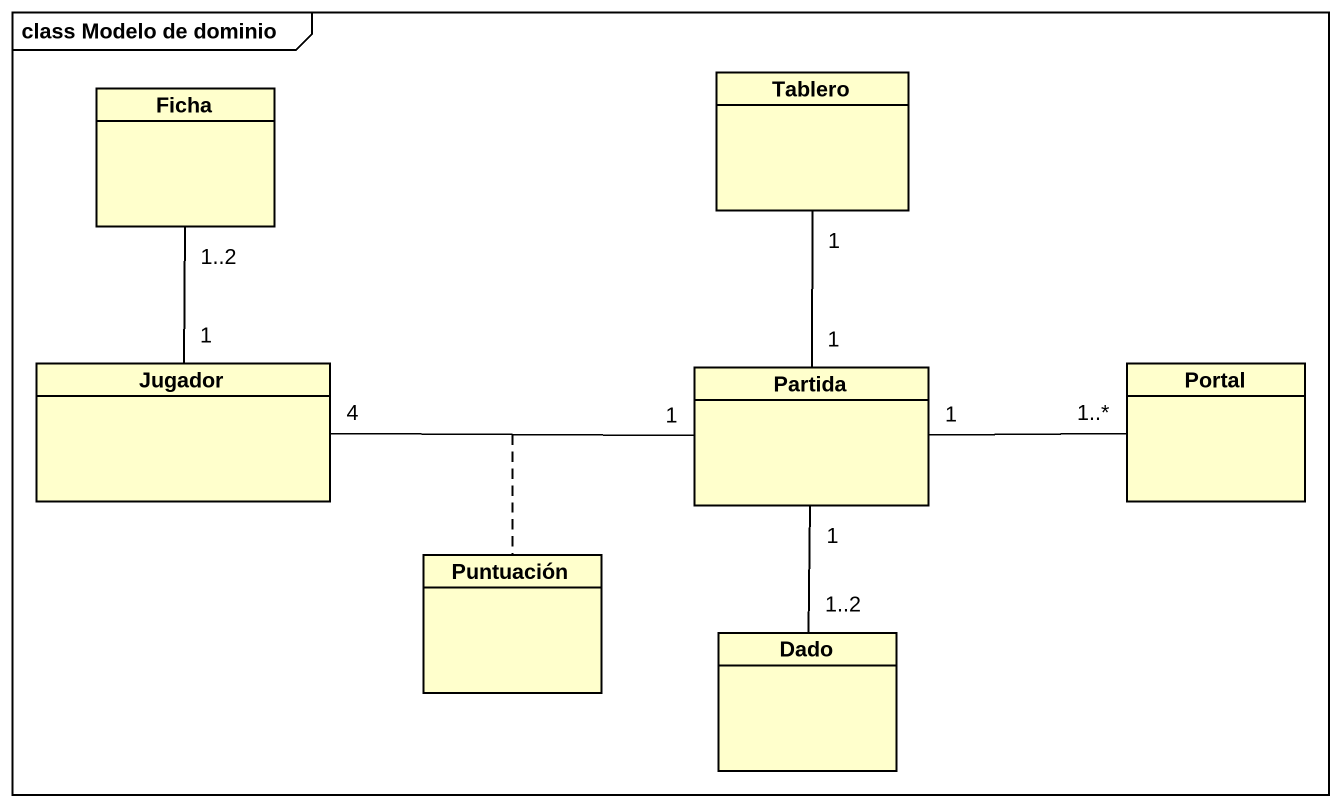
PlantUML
@startuml
mainframe class Modelo de dominio
hide circle
hide empty members
class Ficha
class Tablero
class Jugador
class Portal
class Partida
class Puntuación
class Dado
Ficha "1..2" -- "1" Jugador
Tablero "1" -- "1" Partida
Portal "1..*" -left- "1" Partida
Partida "1" -left- "4" Jugador
(Partida, Jugador) .. Puntuación
Dado "1..2" -up- "1" Partida
@enduml
